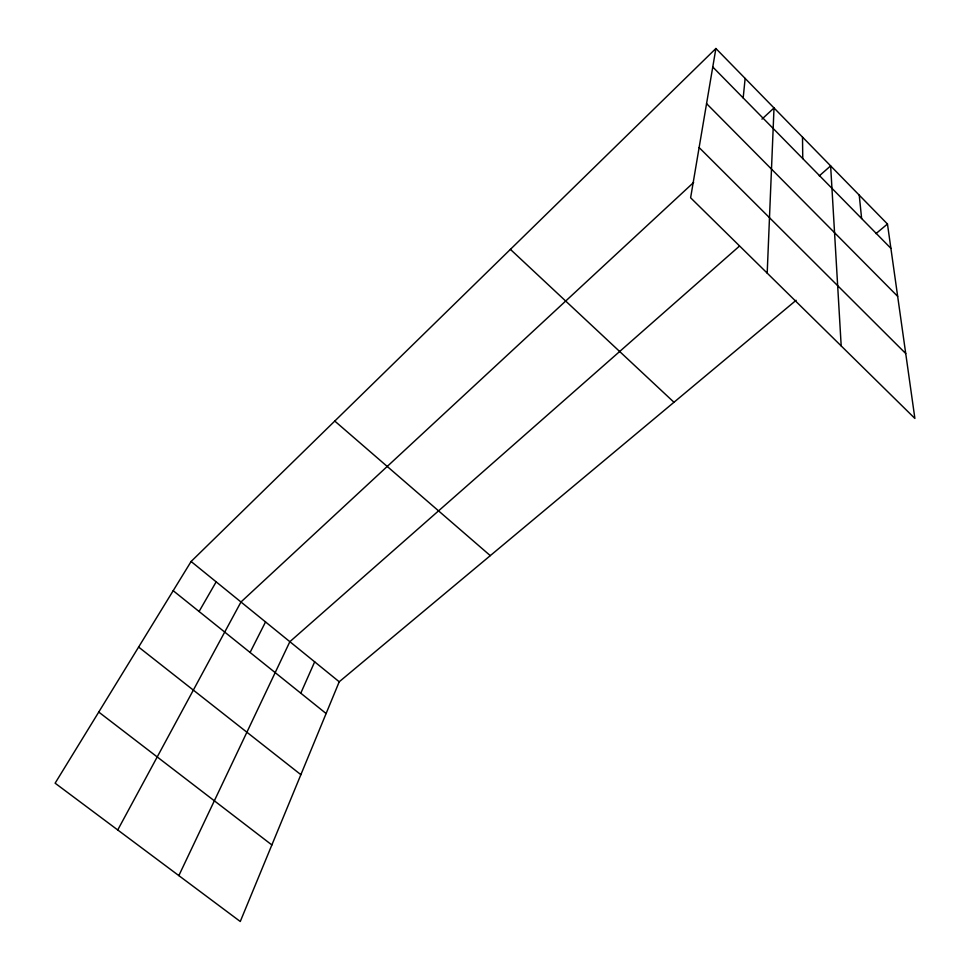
<?xml version="1.0" encoding="UTF-8"?>
<svg xmlns="http://www.w3.org/2000/svg" width="970" height="970" viewBox="0 0 970 970"><rect width="100%" height="100%" fill="white"/><g stroke="black" fill="none" stroke-linecap="round" stroke-linejoin="round"><path stroke-width="1.45" d="M767.197 273.128L774.011 107.961L761.959 119.128M743.178 97.934L745.142 78.425M715.896 48.5L690.616 197.783L914.88 418.434L887.465 224.021L715.896 48.5L191.102 561.497L55.12 783.19L240.269 921.5L339.221 681.777L796.115 300.288M300.785 693.186L314.668 661.831M178.844 875.607L289.86 641.691L739.225 246.307M250.078 652.458L265.537 621.94M117.734 829.968L240.972 601.994L693.635 182.457M199.08 611.5L216.164 581.842M819.274 175.885L830.635 165.882L841.196 345.938M875.983 233.612L887.465 224.021M98.746 712.065L271.867 844.955M138.613 647.063L300.87 774.678M173.181 590.694L326.114 713.532M191.102 561.497L339.221 681.777M334.759 421.053L490.299 555.64M510.402 249.375L673.98 402.271M699.127 147.549L905.725 353.529M706.56 103.62L897.662 296.347M712.768 66.978L890.896 248.344M859.238 195.14L861.627 218.541M802.505 137.109L802.76 158.607"/></g></svg>
